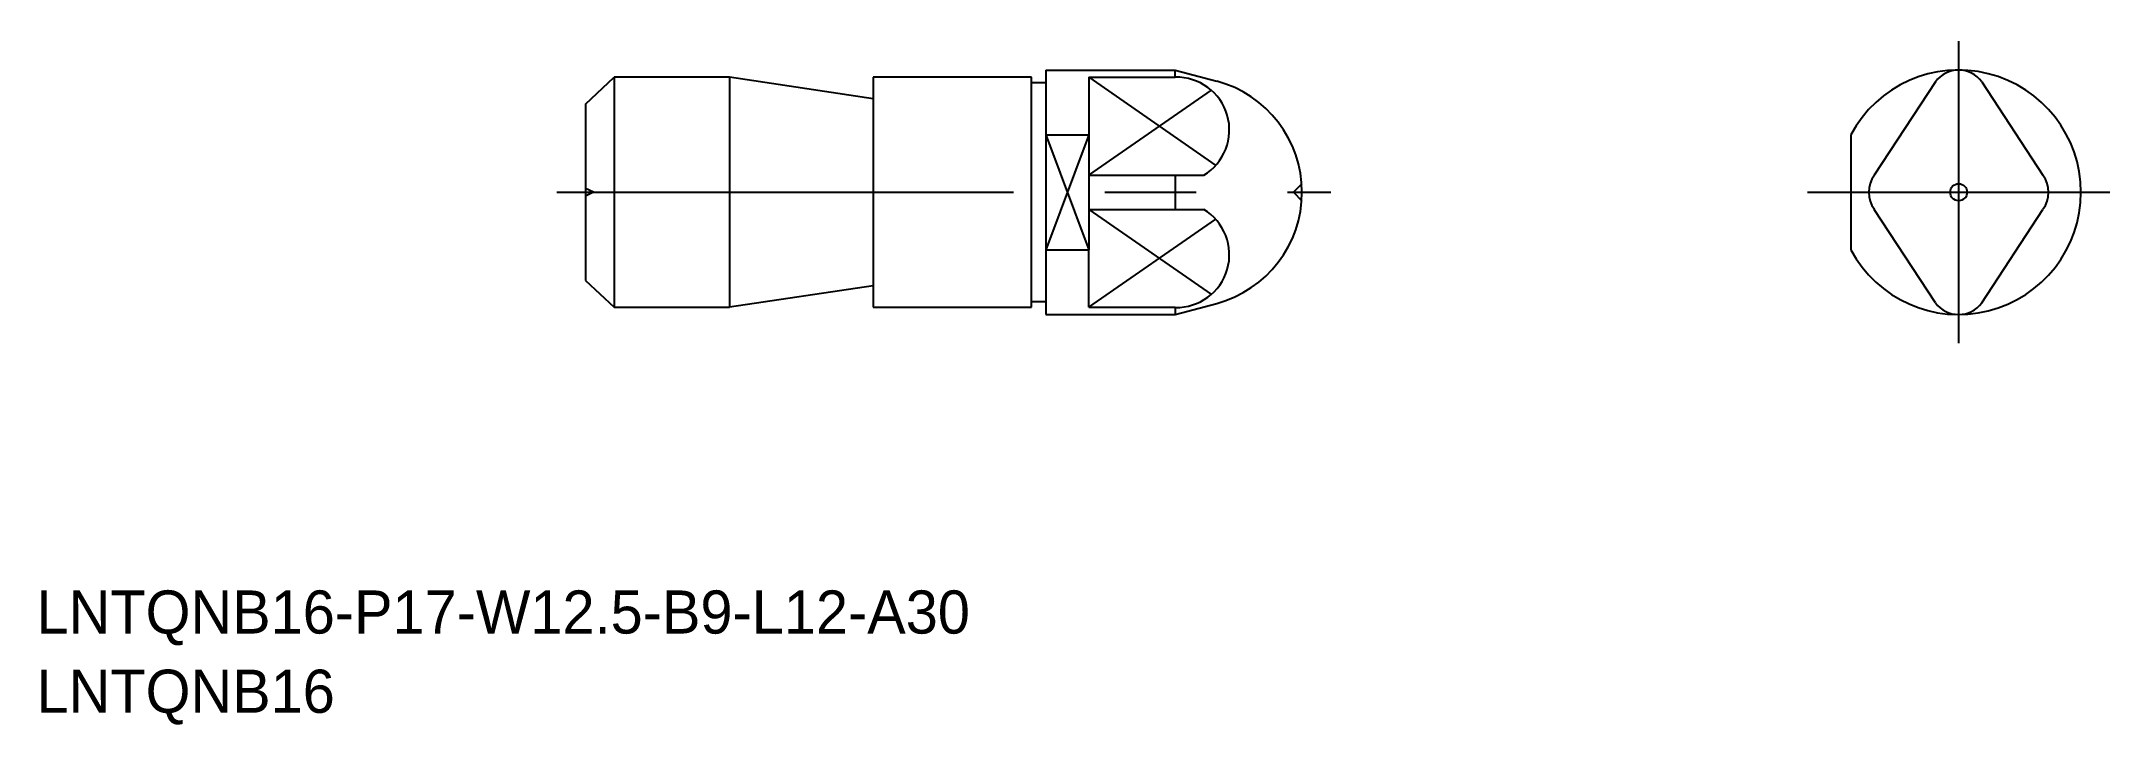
# Model space of a CAD drawing. Extents: x 40 to 184, y 104 to 152.
import ezdxf

# ---------------------------------------------------------------- set-up
doc = ezdxf.new("R2010")
doc.units = 0
doc.linetypes.add('CENTER', pattern=[50.8, 31.75, -6.35, 6.35, -6.35])
doc.linetypes.add('DASHED', pattern=[19.05, 12.7, -6.35])
doc.layers.get('0').update_dxf_attribs({"linetype": 'CONTINUOUS'})
doc.layers.add('CENTER', color=1, linetype='CENTER')

# ---------------------------------------------------------------- blocks, each defined once
blk = doc.blocks.new('*U2')
at = {"color": 7, "linetype": 'CONTINUOUS'}
blk.add_text('LNTQNB16', height=3, dxfattribs=at).set_placement((39.75, 104.99))
blk = doc.blocks.new('*U3')
at = {"color": 7, "linetype": 'CONTINUOUS'}
blk.add_text('LNTQNB16-P17-W12.5-B9-L12-A30', height=3, dxfattribs=at).set_placement((39.75, 110.5))

msp = doc.modelspace()

# ---------------------------------------------------------------- linework, layer by layer
at = {"color": 7, "linetype": 'CONTINUOUS'}
for p, q in [((109.91, 149.69), (112.91, 149.69)), ((109.91, 149.69), (109.91, 132.69)), ((112.91, 149.69), (118.91, 149.69)), ((118.91, 149.69), (121.79, 148.91)), ((77.91, 147.31), (79.91, 149.19)), ((87.91, 149.19), (79.91, 149.19)), ((79.91, 149.19), (79.91, 133.19)), ((87.91, 149.19), (87.91, 133.19)), ((97.91, 147.69), (87.91, 149.19)), ((108.91, 149.19), (97.91, 149.19)), ((97.91, 149.19), (97.91, 133.19)), ((108.91, 133.19), (108.91, 149.19)), ((109.91, 148.79), (108.91, 148.79)), ((171.75, 148.87), (167.5, 142.37)), ((174.98, 148.87), (179.23, 142.37)), ((77.91, 147.31), (77.91, 135.06)), ((109.91, 145.19), (112.91, 145.19)), ((112.91, 145.19), (112.91, 137.19)), ((165.87, 145.19), (165.87, 137.19)), ((171.75, 133.5), (167.5, 140)), ((174.98, 133.5), (179.23, 140)), ((109.91, 137.19), (112.91, 137.19)), ((77.91, 135.06), (79.91, 133.19)), ((97.91, 134.69), (87.91, 133.19)), ((79.91, 133.19), (87.91, 133.19)), ((97.91, 133.19), (108.91, 133.19)), ((108.91, 133.59), (109.91, 133.59)), ((109.91, 132.69), (112.91, 132.69)), ((112.91, 132.69), (118.91, 132.69)), ((118.91, 132.69), (121.79, 133.46))]:
    msp.add_line(p, q, dxfattribs=at)
at = {"color": 3, "linetype": 'CONTINUOUS'}
for p, q in [((118.91, 149.19), (118.91, 149.69)), ((112.91, 149.19), (118.91, 149.19)), ((112.91, 149.19), (121.73, 143.06)), ((112.91, 149.19), (112.91, 145.19)), ((112.91, 142.37), (121.42, 148.28)), ((109.91, 145.19), (112.91, 137.19)), ((112.91, 145.19), (109.91, 137.19)), ((112.91, 142.37), (120.89, 142.37)), ((118.91, 142.37), (118.91, 140)), ((112.91, 140), (120.89, 140)), ((112.91, 140), (121.42, 134.09)), ((112.91, 133.19), (121.73, 139.31)), ((112.91, 133.19), (112.91, 137.19)), ((112.91, 133.19), (118.91, 133.19)), ((118.91, 133.19), (118.91, 132.69))]:
    msp.add_line(p, q, dxfattribs=at)
at = {"color": 3, "linetype": 'DASHED'}
for p, q in [((78.46, 141.19), (77.91, 141.46)), ((78.46, 141.19), (77.91, 140.91)), ((127.7, 141.78), (127.13, 141.19)), ((127.13, 141.19), (127.7, 140.6))]:
    msp.add_line(p, q, dxfattribs=at)
at = {"color": 7, "linetype": 'CONTINUOUS'}
msp.add_circle((173.37, 141.19), 0.59, dxfattribs=at)
for centre, radius, start, end in [((173.37, 141.19), 8.5, 208.0725, 151.9275), ((173.37, 147.69), 2, 36.3268, 143.6732), ((119.72, 141.19), 8, 285, 75), ((169.12, 141.19), 2, 143.6732, 216.3268), ((177.62, 141.19), 2, 323.6732, 36.3268), ((173.37, 134.69), 2, 216.3268, 323.6732)]:
    msp.add_arc(centre, radius, start, end, dxfattribs=at)
at = {"color": 3, "linetype": 'CONTINUOUS'}
for centre, start, end in [((119, 145.52), 300.9488, 91.3937), ((119, 136.85), 268.6063, 59.0512)]:
    msp.add_arc(centre, 3.67, start, end, dxfattribs=at)
at = {"layer": 'CENTER', "color": 1, "linetype": 'CENTER'}
for p, q in [((173.37, 151.69), (173.37, 130.69)), ((75.91, 141.19), (129.72, 141.19)), ((162.87, 141.19), (183.87, 141.19))]:
    msp.add_line(p, q, dxfattribs=at)

# ---------------------------------------------------------------- block references
at = {"color": 7, "linetype": 'CONTINUOUS'}
for name in ['*U3', '*U2']:
    msp.add_blockref(name, (0, 0), dxfattribs=at)

doc.saveas('drawing.dxf')
